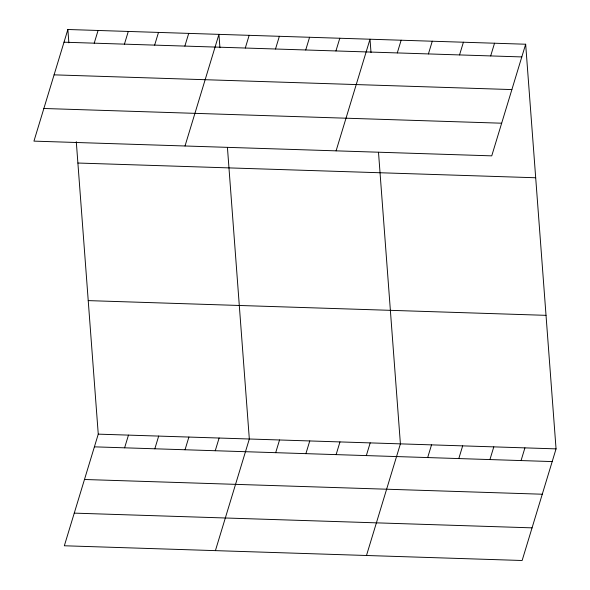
<?xml version="1.0" encoding="UTF-8"?>
<svg xmlns="http://www.w3.org/2000/svg" width="590" height="590" viewBox="0 0 590 590"><rect width="100%" height="100%" fill="white"/><g stroke="black" fill="none" stroke-linecap="round" stroke-linejoin="round"><path stroke-width="0.89" d="M67.865 29.5L33.947 141.128L491.743 155.856L525.661 44.228L67.865 29.5L68.868 42.856M94.216 43.173L98.073 30.474M124.431 44.147L128.288 31.447M154.646 45.12L158.504 32.413M184.862 46.086L188.719 33.387M185.017 145.988L218.934 34.36L219.937 47.716M76.287 141.666L98.257 434.144L64.34 545.772L522.135 560.5L556.053 448.872L525.661 44.228M245.293 48.033L249.15 35.334M124.608 447.817L128.465 435.118M275.508 49.007L279.365 36.307M154.823 448.791L158.68 436.091M305.723 49.98L309.58 37.273M185.039 449.764L188.896 437.057M335.939 50.947L339.796 38.247M215.254 450.738L219.111 438.031M336.094 150.848L370.011 39.22L371.014 52.576M215.409 550.632L249.327 439.004L227.43 147.419M275.685 452.678L279.542 439.978M397.284 52.923L401.141 40.223M305.9 453.651L309.757 440.951M428.414 53.926L432.271 41.219M336.116 454.625L339.973 441.917M459.544 54.929L463.401 42.222M366.331 455.591L370.188 442.891M490.674 55.925L494.531 43.225M366.486 555.492L400.404 443.864L378.5 152.279M427.676 457.567L431.533 444.867M458.806 458.57L462.663 445.87M489.936 459.573L493.793 446.866M521.066 460.569L524.923 447.869M64 42.2L521.803 56.928M54.081 74.849L511.884 89.577M43.867 108.486L501.662 123.207M77.887 163.032L535.691 177.76M88.227 300.612L546.023 315.34M98.257 434.144L556.053 448.872M94.393 446.844L552.196 461.572M84.473 479.493L542.276 494.221M74.259 513.13L532.055 527.851"/></g></svg>
